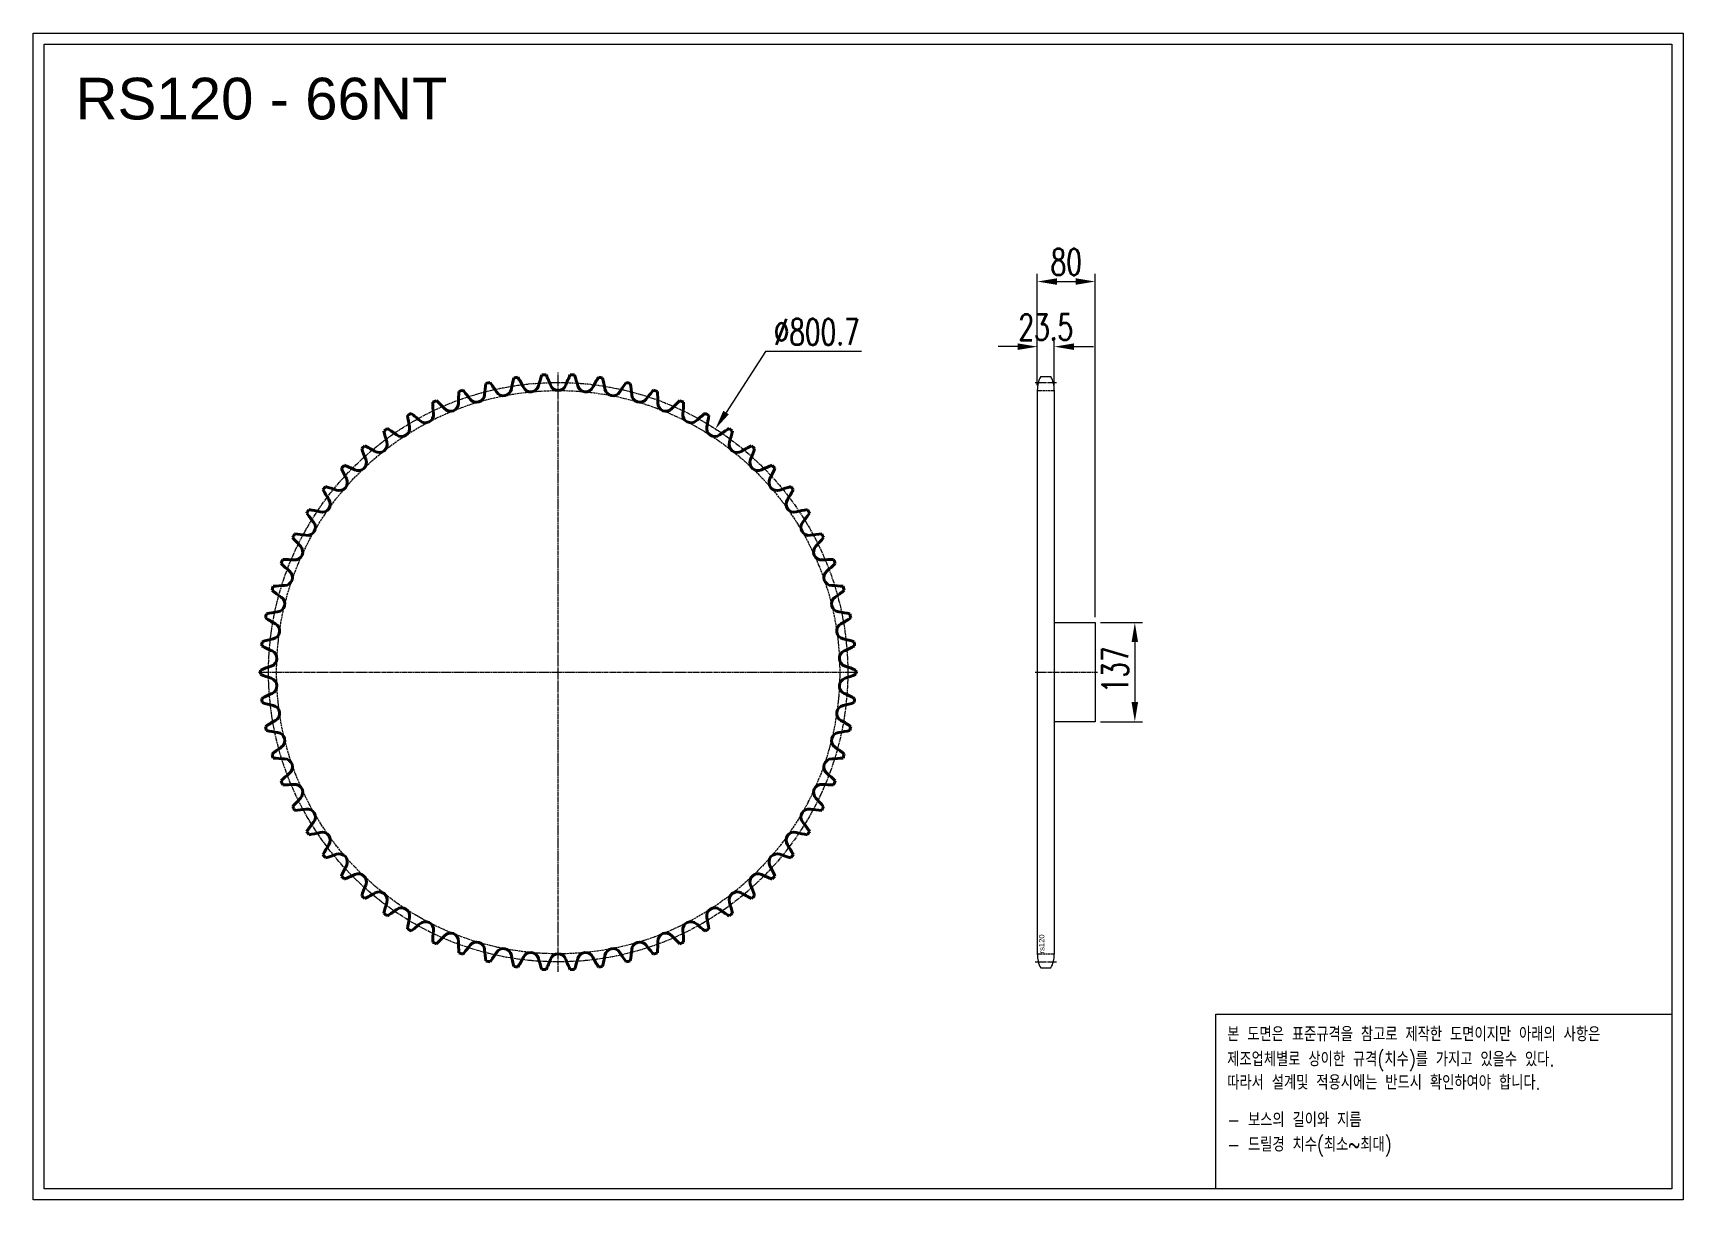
# Model space of a CAD drawing. Header units: millimetres. Extents: x -50254 to -47973, y 45593 to 47206.
import ezdxf

# ---------------------------------------------------------------- set-up
doc = ezdxf.new("R2010")
doc.units = ezdxf.units.MM
for name, pattern in [('AM_ISO02W050', [7.5, 6, -1.5]), ('AM_ISO02W050x2', [3.75, 3, -0.75]), ('AM_ISO08W050', [18, 12, -1.5, 3, -1.5]), ('AM_ISO08W050x2', [9, 6, -0.75, 1.5, -0.75])]:
    doc.linetypes.add(name, pattern=pattern)
for name, color, linetype, lineweight in [('AM_0N', 7, 'Continuous', 50), ('AM_3N', 6, 'AM_ISO02W050', 25), ('AM_7', 4, 'AM_ISO08W050', 25), ('AM_7N', 4, 'AM_ISO08W050', 25)]:
    doc.layers.add(name, color=color, linetype=linetype, lineweight=lineweight)
doc.layers.add('S-DIM', color=7, linetype='Continuous')
doc.styles.add('HAN', font='ROMANS.shx', dxfattribs={"width": 0.7, "bigfont": 'whgtxt.shx'})
doc.styles.add('HSG', font='SIMPLEX.shx', dxfattribs={"width": 0.7, "bigfont": 'HSG.shx'})
doc.styles.get("Standard").update_dxf_attribs({"font": 'arial.ttf'})
doc.dimstyles.new('APP50', dxfattribs={"dimscale": 15, "dimtxt": 2.4, "dimasz": 1.8, "dimexe": 0.7, "dimexo": 0.5, "dimgap": 0.6, "dimtad": 1, "dimtoh": 1, "dimdec": 1, "dimrnd": 0.01, "dimzin": 9, "dimdsep": 46, "dimtxsty": 'HSG', "dimcen": 0, "dimclrd": 1, "dimclre": 1, "dimclrt": 256, "dimazin": 2, "dimtp": 1, "dimtm": 1, "dimtfac": 0.5, "dimtdec": 1, "dimtofl": 0, "dimtmove": 0, "dimatfit": 3, "dimfxl": 0, "dimtvp": 1, "dimtolj": 2, "dimlwd": -1, "dimlwe": -1, "dimarcsym": 0})

# ---------------------------------------------------------------- blocks, each defined once
blk = doc.blocks.new('*D1')
at = {"layer": 'Defpoints', "color": 0, "transparency": 16777216}
for p in [(-48786.1, 46391.3), (-48786.1, 46254.3), (-48731.3, 46254.3)]:
    blk.add_point(p, dxfattribs=at)
at = {"layer": 'S-DIM', "color": 1, "transparency": 16777216}
for p, q in [((-48778.6, 46391.3), (-48720.8, 46391.3)), ((-48731.3, 46364.3), (-48731.3, 46281.3)), ((-48778.6, 46254.3), (-48720.8, 46254.3))]:
    blk.add_line(p, q, dxfattribs=at)
for points in [[(-48735.8, 46364.3), (-48726.8, 46364.3), (-48731.3, 46391.3)], [(-48735.8, 46281.3), (-48726.8, 46281.3), (-48731.3, 46254.3)]]:
    blk.add_solid(points, dxfattribs=at)
at = {"layer": 'S-DIM', "transparency": 16777216, "insert": (-48758.3, 46326), "char_height": 36, "attachment_point": 5, "rotation": 90, "style": 'HSG'}
blk.add_mtext('\\A2;137', dxfattribs=at)
blk = doc.blocks.new('*D2')
at = {"layer": 'Defpoints', "color": 0, "transparency": 16777216}
for p in [(-48842.6, 46772.6), (-48866.1, 46712), (-48842.6, 46712)]:
    blk.add_point(p, dxfattribs=at)
at = {"layer": 'S-DIM', "color": 1, "transparency": 16777216}
for p, q in [((-48893.1, 46772.6), (-48920.1, 46772.6)), ((-48866.1, 46719.5), (-48866.1, 46783.1)), ((-48842.6, 46719.5), (-48842.6, 46783.1)), ((-48815.6, 46772.6), (-48788.6, 46772.6))]:
    blk.add_line(p, q, dxfattribs=at)
for points in [[(-48893.1, 46777.1), (-48893.1, 46768.1), (-48866.1, 46772.6)], [(-48815.6, 46777.1), (-48815.6, 46768.1), (-48842.6, 46772.6)]]:
    blk.add_solid(points, dxfattribs=at)
at = {"layer": 'S-DIM', "transparency": 16777216, "insert": (-48854.4, 46799.6), "char_height": 36, "attachment_point": 5, "style": 'HSG'}
blk.add_mtext('\\A2;23.5', dxfattribs=at)
blk = doc.blocks.new('*D3')
at = {"layer": 'Defpoints', "color": 0, "transparency": 16777216}
for p in [(-48786.1, 46862.6), (-48866.1, 46712), (-48786.1, 46391.3)]:
    blk.add_point(p, dxfattribs=at)
at = {"layer": 'S-DIM', "color": 1, "transparency": 16777216}
for p, q in [((-48866.1, 46719.5), (-48866.1, 46873.1)), ((-48839.1, 46862.6), (-48813.1, 46862.6)), ((-48786.1, 46398.8), (-48786.1, 46873.1))]:
    blk.add_line(p, q, dxfattribs=at)
for points in [[(-48839.1, 46867.1), (-48839.1, 46858.1), (-48866.1, 46862.6)], [(-48813.1, 46867.1), (-48813.1, 46858.1), (-48786.1, 46862.6)]]:
    blk.add_solid(points, dxfattribs=at)
at = {"layer": 'S-DIM', "transparency": 16777216, "insert": (-48826.1, 46889.6), "char_height": 36, "attachment_point": 5, "style": 'HSG'}
blk.add_mtext('\\A2;80', dxfattribs=at)
blk = doc.blocks.new('*D4')
at = {"layer": 'Defpoints', "color": 0, "transparency": 16777216}
for p in [(-49311.1, 46658.9), (-49745.9, 45986.5)]:
    blk.add_point(p, dxfattribs=at)
at = {"layer": 'S-DIM', "color": 1, "transparency": 16777216}
for p, q in [((-49241.9, 46765.9), (-49296.4, 46681.6)), ((-49109.3, 46765.9), (-49241.9, 46765.9))]:
    blk.add_line(p, q, dxfattribs=at)
blk.add_solid([(-49300.2, 46684), (-49292.6, 46679.1), (-49311.1, 46658.9)], dxfattribs=at)
at = {"layer": 'S-DIM', "transparency": 16777216, "insert": (-49171.1, 46792.9), "char_height": 36, "attachment_point": 5, "style": 'HSG'}
blk.add_mtext('\\A2;∅800.7', dxfattribs=at)
blk = doc.blocks.new('notice1')
at = {"color": 4}
blk.add_lwpolyline([(-22142.12, 1735.9), (-22053.8, 1735.9), (-22053.8, 1702.07), (-22142.12, 1702.07)], close=True, dxfattribs=at)
at = {"color": 4, "style": 'HAN', "width": 0.8}
for s, p in [('본 도면은 표준규격을 참고로 제작한 도면이지만 아래의 사항은', (-22139.9, 1730.62)), ('제조업체별로 상이한 규격(치수)를 가지고 있을수 있다.', (-22139.9, 1725.78)), ('따라서 설계및 적용시에는 반드시 확인하여야 합니다.', (-22139.9, 1721.28)), ('- 보스의 길이와 지름', (-22139.9, 1714.03)), ('- 드릴경 치수(최소~최대)', (-22139.9, 1709.27))]:
    blk.add_text(s, height=2.7949, dxfattribs=at).set_placement(p)

msp = doc.modelspace()

# ---------------------------------------------------------------- linework, layer by layer
for p, q in [((-48861.41, 46731.5), (-48847.38, 46731.5)), ((-48866.15, 46712.5), (-48866.15, 45932.95)), ((-48842.65, 46712.5), (-48842.65, 45932.95)), ((-48842.65, 46391.28), (-48786.15, 46391.28)), ((-48786.15, 46391.28), (-48786.15, 46254.28)), ((-48786.15, 46254.28), (-48842.65, 46254.28)), ((-48861.41, 45913.95), (-48847.38, 45913.95))]:
    msp.add_line(p, q)
for points in [[(-50254.49, 47206.08), (-47973.49, 47206.08), (-47973.49, 45593.26), (-50254.49, 45593.26)], [(-50239.13, 47190.72), (-47988.85, 47190.72), (-47988.85, 45608.62), (-50239.13, 45608.62)]]:
    msp.add_lwpolyline(points, close=True)
for centre, start, end in [((-48825.65, 46712.5), 152.02179, 180), ((-48883.15, 46712.5), 0, 27.97821), ((-48825.65, 45932.95), 180, 207.97821), ((-48883.15, 45932.95), 332.02179, 0)]:
    msp.add_arc(centre, 40.5, start, end)
at = {"layer": 'AM_0N'}
for centre, radius, start, end in [((-49449.25, 46692.47), 181.4, 170.70154, 175.68182), ((-49528.5, 46322.72), 411.34, 103.2366, 104.03613), ((-49768.36, 46615.05), 181.4, 31.59091, 36.57118), ((-49414.46, 46683.26), 181.4, 165.247, 170.22727), ((-49528.5, 46322.72), 411.34, 97.78205, 98.58158), ((-49739.49, 46636.53), 181.4, 26.13636, 31.11664), ((-49566.56, 46721.38), 11.23, 206.13636, 344.77273), ((-49380.7, 46670.79), 181.4, 159.79245, 164.77273), ((-49528.5, 46322.72), 411.34, 92.32751, 93.12704), ((-49708.71, 46655.17), 181.4, 20.68182, 25.66209), ((-49528.5, 46723.2), 11.23, 200.68182, 339.31818), ((-49348.29, 46655.17), 181.4, 154.33791, 159.31818), ((-49528.5, 46322.72), 411.34, 86.87296, 87.67249), ((-49676.29, 46670.79), 181.4, 15.22727, 20.20755), ((-49490.43, 46721.38), 11.23, 195.22727, 333.86364), ((-49317.5, 46636.53), 181.4, 148.88336, 153.86364), ((-49528.5, 46322.72), 411.34, 81.41842, 82.21795), ((-49642.53, 46683.26), 181.4, 9.77273, 14.753), ((-49288.63, 46615.05), 181.4, 143.42882, 148.40909), ((-49528.5, 46322.72), 411.34, 75.96387, 76.7634), ((-49607.75, 46692.47), 181.4, 4.31818, 9.29846), ((-49528.5, 46322.72), 411.34, 114.14569, 114.94522), ((-49520.65, 46700.79), 181.4, 181.61064, 186.59091), ((-49819.35, 46564.37), 181.4, 42.5, 47.48027), ((-49677.34, 46694.51), 11.23, 222.5, 1.13636), ((-49484.75, 46698.33), 181.4, 176.15609, 181.13636), ((-49528.5, 46322.72), 411.34, 108.69114, 109.49067), ((-49795.07, 46590.93), 181.4, 37.04545, 42.02573), ((-49641.32, 46706.97), 11.23, 217.04545, 355.68182), ((-49604.29, 46715.96), 11.23, 211.59091, 350.22727), ((-49452.71, 46715.96), 11.23, 189.77273, 328.40909), ((-49415.67, 46706.97), 11.23, 184.31818, 322.95455), ((-49261.93, 46590.93), 181.4, 137.97427, 142.95455), ((-49528.5, 46322.72), 411.34, 70.50933, 71.30886), ((-49572.24, 46698.33), 181.4, 358.86364, 3.84391), ((-49379.66, 46694.51), 11.23, 178.86364, 317.5), ((-49237.64, 46564.37), 181.4, 132.51973, 137.5), ((-49528.5, 46322.72), 411.34, 65.05478, 65.85431), ((-49536.34, 46700.79), 181.4, 353.40909, 358.38936), ((-49528.5, 46322.72), 411.34, 119.60024, 120.39976), ((-49556.63, 46699.82), 181.4, 187.06518, 192.04545), ((-49841.01, 46535.63), 181.4, 47.95455, 52.93482), ((-49712, 46678.68), 11.23, 227.95455, 6.59091), ((-49344.99, 46678.68), 11.23, 173.40909, 312.04545), ((-49215.99, 46535.63), 181.4, 127.06518, 132.04545), ((-49528.5, 46322.72), 411.34, 59.60024, 60.39976), ((-49500.37, 46699.82), 181.4, 347.95455, 352.93482), ((-49528.5, 46322.72), 411.34, 125.05478, 125.85431), ((-49592.34, 46695.44), 181.4, 192.51973, 197.5), ((-49859.83, 46504.96), 181.4, 53.40909, 58.38936), ((-49745.01, 46659.62), 11.23, 233.40909, 12.04545), ((-49311.98, 46659.62), 11.23, 167.95455, 306.59091), ((-49197.16, 46504.96), 181.4, 121.61064, 126.59091), ((-49528.5, 46322.72), 411.34, 54.14569, 54.94522), ((-49464.65, 46695.44), 181.4, 342.5, 347.48027), ((-49528.5, 46322.72), 411.34, 130.50933, 131.30886), ((-49627.48, 46687.68), 181.4, 197.97427, 202.95455), ((-49875.65, 46472.64), 181.4, 58.86364, 63.84391), ((-49776.05, 46637.52), 11.23, 238.86364, 17.5), ((-49280.94, 46637.52), 11.23, 162.5, 301.13636), ((-49181.34, 46472.64), 181.4, 116.15609, 121.13636), ((-49429.51, 46687.68), 181.4, 337.04545, 342.02573), ((-49528.5, 46322.72), 411.34, 48.69114, 49.49067), ((-49528.5, 46322.72), 411.34, 135.96387, 136.7634), ((-49661.73, 46676.62), 181.4, 203.42882, 208.40909), ((-49888.33, 46438.96), 181.4, 64.31818, 69.29846), ((-49804.85, 46612.56), 11.23, 244.31818, 22.95455), ((-49252.14, 46612.56), 11.23, 157.04545, 295.68182), ((-49168.66, 46438.96), 181.4, 110.70154, 115.68182), ((-49395.26, 46676.62), 181.4, 331.59091, 336.57118), ((-49528.5, 46322.72), 411.34, 43.2366, 44.03613), ((-49528.5, 46322.72), 411.34, 141.41842, 142.21795), ((-49897.75, 46404.23), 181.4, 69.77273, 74.753), ((-49831.15, 46584.98), 11.23, 249.77273, 28.40909), ((-49225.84, 46584.98), 11.23, 151.59091, 290.22727), ((-49159.24, 46404.23), 181.4, 105.247, 110.22727), ((-49528.5, 46322.72), 411.34, 37.78205, 38.58158), ((-49854.71, 46555.02), 11.23, 255.22727, 33.86364), ((-49694.76, 46662.35), 181.4, 208.88336, 213.86364), ((-49202.28, 46555.02), 11.23, 146.13636, 284.77273), ((-49362.23, 46662.35), 181.4, 326.13636, 331.11664), ((-49528.5, 46322.72), 411.34, 146.87296, 147.67249), ((-49726.3, 46645.01), 181.4, 214.33791, 219.31818), ((-49903.83, 46368.76), 181.4, 75.22727, 80.20755), ((-49153.16, 46368.76), 181.4, 99.79245, 104.77273), ((-49330.7, 46645.01), 181.4, 320.68182, 325.66209), ((-49528.5, 46322.72), 411.34, 32.32751, 33.12704), ((-49528.5, 46322.72), 411.34, 152.32751, 153.12704), ((-49906.5, 46332.88), 181.4, 80.68182, 85.66209), ((-49875.32, 46522.96), 11.23, 260.68182, 39.31818), ((-49181.68, 46522.96), 11.23, 140.68182, 279.31818), ((-49150.49, 46332.88), 181.4, 94.33791, 99.31818), ((-49528.5, 46322.72), 411.34, 26.87296, 27.67249), ((-49756.04, 46624.75), 181.4, 219.79245, 224.77273), ((-49892.78, 46489.09), 11.23, 266.13636, 44.77273), ((-49164.21, 46489.09), 11.23, 135.22727, 273.86364), ((-49300.96, 46624.75), 181.4, 315.22727, 320.20755), ((-49528.5, 46322.72), 411.34, 157.78205, 158.58158), ((-49783.71, 46601.75), 181.4, 225.247, 230.22727), ((-49905.76, 46296.9), 181.4, 86.13636, 91.11664), ((-49151.23, 46296.9), 181.4, 88.88336, 93.86364), ((-49273.28, 46601.75), 181.4, 309.77273, 314.753), ((-49528.5, 46322.72), 411.34, 21.41842, 22.21795), ((-49528.5, 46322.72), 411.34, 163.2366, 164.03613), ((-49901.6, 46261.16), 181.4, 91.59091, 96.57118), ((-49906.94, 46453.7), 11.23, 271.59091, 50.22727), ((-49150.05, 46453.7), 11.23, 129.77273, 268.40909), ((-49155.4, 46261.16), 181.4, 83.42882, 88.40909), ((-49528.5, 46322.72), 411.34, 15.96387, 16.7634), ((-49809.08, 46576.23), 181.4, 230.70154, 235.68182), ((-49917.68, 46417.14), 11.23, 277.04545, 55.68182), ((-49139.31, 46417.14), 11.23, 124.31818, 262.95455), ((-49247.91, 46576.23), 181.4, 304.31818, 309.29846), ((-49528.5, 46322.72), 411.34, 168.69114, 169.49067), ((-49831.91, 46548.41), 181.4, 236.15609, 241.13636), ((-49894.05, 46225.97), 181.4, 97.04545, 102.02573), ((-49162.94, 46225.97), 181.4, 77.97427, 82.95455), ((-49225.08, 46548.41), 181.4, 298.86364, 303.84391), ((-49528.5, 46322.72), 411.34, 10.50933, 11.30886), ((-49924.89, 46379.72), 11.23, 282.5, 61.13636), ((-49132.1, 46379.72), 11.23, 118.86364, 257.5), ((-49528.5, 46322.72), 411.34, 174.14569, 174.94522), ((-49851.99, 46518.55), 181.4, 241.61064, 246.59091), ((-49883.2, 46191.66), 181.4, 102.5, 107.48027), ((-49928.52, 46341.78), 11.23, 287.95455, 66.59091), ((-49128.48, 46341.78), 11.23, 113.40909, 252.04545), ((-49173.79, 46191.66), 181.4, 72.51973, 77.5), ((-49205, 46518.55), 181.4, 293.40909, 298.38936), ((-49528.5, 46322.72), 411.34, 5.05478, 5.85431), ((-49869.14, 46158.54), 181.4, 107.95455, 112.93482), ((-49187.85, 46158.54), 181.4, 67.06518, 72.04545), ((-49528.5, 46322.72), 411.34, 179.60024, 180.39976), ((-49869.14, 46486.91), 181.4, 247.06518, 252.04545), ((-49928.52, 46303.67), 11.23, 293.40909, 72.04545), ((-49128.48, 46303.67), 11.23, 107.95455, 246.59091), ((-49187.85, 46486.91), 181.4, 287.95455, 292.93482), ((-49528.5, 46322.72), 411.34, 359.60024, 0.39976), ((-49851.99, 46126.9), 181.4, 113.40909, 118.38936), ((-49528.5, 46322.72), 411.34, 185.05478, 185.85431), ((-49205, 46126.9), 181.4, 61.61064, 66.59091), ((-49528.5, 46322.72), 411.34, 354.14569, 354.94522), ((-49883.2, 46453.79), 181.4, 252.51973, 257.5), ((-49924.89, 46265.73), 11.23, 298.86364, 77.5), ((-49132.1, 46265.73), 11.23, 102.5, 241.13636), ((-49173.79, 46453.79), 181.4, 282.5, 287.48027), ((-49831.91, 46097.04), 181.4, 118.86364, 123.84391), ((-49528.5, 46322.72), 411.34, 190.50933, 191.30886), ((-49894.05, 46419.48), 181.4, 257.97427, 262.95455), ((-49917.68, 46228.31), 11.23, 304.31818, 82.95455), ((-49139.31, 46228.31), 11.23, 97.04545, 235.68182), ((-49162.94, 46419.48), 181.4, 277.04545, 282.02573), ((-49225.08, 46097.04), 181.4, 56.15609, 61.13636), ((-49528.5, 46322.72), 411.34, 348.69114, 349.49067), ((-49809.08, 46069.22), 181.4, 124.31818, 129.29846), ((-49247.91, 46069.22), 181.4, 50.70154, 55.68182), ((-49528.5, 46322.72), 411.34, 195.96387, 196.7634), ((-49901.6, 46384.29), 181.4, 263.42882, 268.40909), ((-49906.94, 46191.74), 11.23, 309.77273, 88.40909), ((-49150.05, 46191.74), 11.23, 91.59091, 230.22727), ((-49155.4, 46384.29), 181.4, 271.59091, 276.57118), ((-49528.5, 46322.72), 411.34, 343.2366, 344.03613), ((-49783.71, 46043.69), 181.4, 129.77273, 134.753), ((-49528.5, 46322.72), 411.34, 201.41842, 202.21795), ((-49905.76, 46348.54), 181.4, 268.88336, 273.86364), ((-49892.78, 46156.36), 11.23, 315.22727, 93.86364), ((-49164.21, 46156.36), 11.23, 86.13636, 224.77273), ((-49151.23, 46348.54), 181.4, 266.13636, 271.11664), ((-49273.28, 46043.69), 181.4, 45.247, 50.22727), ((-49528.5, 46322.72), 411.34, 337.78205, 338.58158), ((-49756.04, 46020.7), 181.4, 135.22727, 140.20755), ((-49300.96, 46020.7), 181.4, 39.79245, 44.77273), ((-49528.5, 46322.72), 411.34, 206.87296, 207.67249), ((-49906.5, 46312.57), 181.4, 274.33791, 279.31818), ((-49875.32, 46122.49), 11.23, 320.68182, 99.31818), ((-49181.68, 46122.49), 11.23, 80.68182, 219.31818), ((-49150.49, 46312.57), 181.4, 260.68182, 265.66209), ((-49528.5, 46322.72), 411.34, 332.32751, 333.12704), ((-49726.3, 46000.43), 181.4, 140.68182, 145.66209), ((-49528.5, 46322.72), 411.34, 212.32751, 213.12704), ((-49903.83, 46276.68), 181.4, 279.79245, 284.77273), ((-49854.71, 46090.43), 11.23, 326.13636, 104.77273), ((-49202.28, 46090.43), 11.23, 75.22727, 213.86364), ((-49153.16, 46276.68), 181.4, 255.22727, 260.20755), ((-49330.7, 46000.43), 181.4, 34.33791, 39.31818), ((-49528.5, 46322.72), 411.34, 326.87296, 327.67249), ((-49694.76, 45983.09), 181.4, 146.13636, 151.11664), ((-49362.23, 45983.09), 181.4, 28.88336, 33.86364), ((-49528.5, 46322.72), 411.34, 217.78205, 218.58158), ((-49897.75, 46241.21), 181.4, 285.247, 290.22727), ((-49831.15, 46060.47), 11.23, 331.59091, 110.22727), ((-49661.73, 45968.83), 181.4, 151.59091, 156.57118), ((-49225.84, 46060.47), 11.23, 69.77273, 208.40909), ((-49395.26, 45968.83), 181.4, 23.42882, 28.40909), ((-49159.24, 46241.21), 181.4, 249.77273, 254.753), ((-49528.5, 46322.72), 411.34, 321.41842, 322.21795), ((-49528.5, 46322.72), 411.34, 223.2366, 224.03613), ((-49888.33, 46206.48), 181.4, 290.70154, 295.68182), ((-49804.85, 46032.89), 11.23, 337.04545, 115.68182), ((-49252.14, 46032.89), 11.23, 64.31818, 202.95455), ((-49168.66, 46206.48), 181.4, 244.31818, 249.29846), ((-49528.5, 46322.72), 411.34, 315.96387, 316.7634), ((-49627.48, 45957.76), 181.4, 157.04545, 162.02573), ((-49528.5, 46322.72), 411.34, 228.69114, 229.49067), ((-49875.65, 46172.8), 181.4, 296.15609, 301.13636), ((-49776.05, 46007.93), 11.23, 342.5, 121.13636), ((-49280.94, 46007.93), 11.23, 58.86364, 197.5), ((-49181.34, 46172.8), 181.4, 238.86364, 243.84391), ((-49429.51, 45957.76), 181.4, 17.97427, 22.95455), ((-49528.5, 46322.72), 411.34, 310.50933, 311.30886), ((-49592.34, 45950.01), 181.4, 162.5, 167.48027), ((-49528.5, 46322.72), 411.34, 234.14569, 234.94522), ((-49859.83, 46140.48), 181.4, 301.61064, 306.59091), ((-49745.01, 45985.82), 11.23, 347.95455, 126.59091), ((-49311.98, 45985.82), 11.23, 53.40909, 192.04545), ((-49197.16, 46140.48), 181.4, 233.40909, 238.38936), ((-49528.5, 46322.72), 411.34, 305.05478, 305.85431), ((-49464.65, 45950.01), 181.4, 12.51973, 17.5), ((-49556.63, 45945.62), 181.4, 167.95455, 172.93482), ((-49528.5, 46322.72), 411.34, 239.60024, 240.39976), ((-49841.01, 46109.81), 181.4, 307.06518, 312.04545), ((-49712, 45966.77), 11.23, 353.40909, 132.04545), ((-49520.65, 45944.66), 181.4, 173.40909, 178.38936), ((-49677.34, 45950.94), 11.23, 358.86364, 137.5), ((-49379.66, 45950.94), 11.23, 42.5, 181.13636), ((-49344.99, 45966.77), 11.23, 47.95455, 186.59091), ((-49536.34, 45944.66), 181.4, 1.61064, 6.59091), ((-49215.99, 46109.81), 181.4, 227.95455, 232.93482), ((-49528.5, 46322.72), 411.34, 299.60024, 300.39976), ((-49500.37, 45945.62), 181.4, 7.06518, 12.04545), ((-49528.5, 46322.72), 411.34, 245.05478, 245.85431), ((-49819.35, 46081.07), 181.4, 312.51973, 317.5), ((-49484.75, 45947.12), 181.4, 178.86364, 183.84391), ((-49795.07, 46054.52), 181.4, 317.97427, 322.95455), ((-49641.32, 45938.47), 11.23, 4.31818, 142.95455), ((-49449.25, 45952.97), 181.4, 184.31818, 189.29846), ((-49604.29, 45929.49), 11.23, 9.77273, 148.40909), ((-49452.71, 45929.49), 11.23, 31.59091, 170.22727), ((-49607.75, 45952.97), 181.4, 350.70154, 355.68182), ((-49415.67, 45938.47), 11.23, 37.04545, 175.68182), ((-49261.93, 46054.52), 181.4, 217.04545, 222.02573), ((-49572.24, 45947.12), 181.4, 356.15609, 1.13636), ((-49237.64, 46081.07), 181.4, 222.5, 227.48027), ((-49528.5, 46322.72), 411.34, 294.14569, 294.94522), ((-49528.5, 46322.72), 411.34, 250.50933, 251.30886), ((-49528.5, 46322.72), 411.34, 255.96387, 256.7634), ((-49768.36, 46030.39), 181.4, 323.42882, 328.40909), ((-49414.46, 45962.18), 181.4, 189.77273, 194.753), ((-49739.49, 46008.91), 181.4, 328.88336, 333.86364), ((-49566.56, 45924.06), 11.23, 15.22727, 153.86364), ((-49380.7, 45974.65), 181.4, 195.22727, 200.20755), ((-49708.71, 45990.28), 181.4, 334.33791, 339.31818), ((-49528.5, 45922.25), 11.23, 20.68182, 159.31818), ((-49348.29, 45990.28), 181.4, 200.68182, 205.66209), ((-49676.29, 45974.65), 181.4, 339.79245, 344.77273), ((-49490.43, 45924.06), 11.23, 26.13636, 164.77273), ((-49317.5, 46008.91), 181.4, 206.13636, 211.11664), ((-49642.53, 45962.18), 181.4, 345.247, 350.22727), ((-49288.63, 46030.39), 181.4, 211.59091, 216.57118), ((-49528.5, 46322.72), 411.34, 283.2366, 284.03613), ((-49528.5, 46322.72), 411.34, 288.69114, 289.49067), ((-49528.5, 46322.72), 411.34, 261.41842, 262.21795), ((-49528.5, 46322.72), 411.34, 266.87296, 267.67249), ((-49528.5, 46322.72), 411.34, 272.32751, 273.12704), ((-49528.5, 46322.72), 411.34, 277.78205, 278.58158)]:
    msp.add_arc(centre, radius, start, end, dxfattribs=at)
at = {"layer": 'AM_3N', "linetype": 'AM_ISO02W050x2'}
for p, q in [((-48866.15, 46711.97), (-48842.65, 46711.97)), ((-48866.15, 45933.48), (-48842.65, 45933.48))]:
    msp.add_line(p, q, dxfattribs=at)
msp.add_circle((-49528.5, 46322.72), 389.25, dxfattribs=at)
at = {"layer": 'AM_7', "linetype": 'AM_ISO08W050x2'}
for p, q in [((-48869.15, 46723.08), (-48839.65, 46723.08)), ((-48869.15, 46322.78), (-48782.72, 46322.78)), ((-48869.15, 45922.36), (-48839.65, 45922.36))]:
    msp.add_line(p, q, dxfattribs=at)
msp.add_circle((-49528.5, 46322.72), 400.36, dxfattribs=at)
at = {"layer": 'AM_7N', "linetype": 'AM_ISO08W050x2'}
for p, q in [((-49528.5, 45908.38), (-49528.5, 46737.06)), ((-49942.83, 46322.72), (-49114.16, 46322.72))]:
    msp.add_line(p, q, dxfattribs=at)

# ---------------------------------------------------------------- block references
at = {"xscale": 7.140013238963402, "yscale": 7.140013238963402, "zscale": 7.140013238963402}
msp.add_blockref('notice1', (109475.55, 33455.83), dxfattribs=at)

# ---------------------------------------------------------------- texts
msp.add_text('RS120 - 66NT', height=57.601).set_placement((-50195.75, 47086.65))
msp.add_text('rs120', height=7.5, rotation=90).set_placement((-48856.3, 45934.05))

# ---------------------------------------------------------------- dimensions: what is measured, and where the dimension line sits
at = {"layer": 'S-DIM'}
dim = msp.add_linear_dim(base=(-48786.15, 46862.57), p1=(-48866.15, 46711.97), p2=(-48786.15, 46391.28), dimstyle='APP50', dxfattribs=at)
dim.commit()
dim.dimension.update_dxf_attribs({"geometry": '*D3', "text_midpoint": (-48826.15, 46889.57)})
dim = msp.add_diameter_dim_2p(p1=(-49745.91, 45986.53), p2=(-49311.09, 46658.91), dimstyle='APP50', dxfattribs=at)
dim.commit()
dim.dimension.update_dxf_attribs({"geometry": '*D4', "text_midpoint": (-49171.09, 46765.91), "dimtype": 131})
dim = msp.add_linear_dim(base=(-48842.65, 46772.57), p1=(-48866.15, 46711.97), p2=(-48842.65, 46711.97), dimstyle='APP50', dxfattribs=at)
dim.commit()
dim.dimension.update_dxf_attribs({"geometry": '*D2', "text_midpoint": (-48854.4, 46772.57), "dimtype": 128})
dim = msp.add_linear_dim(base=(-48731.3, 46254.28), p1=(-48786.15, 46391.28), p2=(-48786.15, 46254.28), angle=90, dimstyle='APP50', dxfattribs=at)
dim.commit()
dim.dimension.update_dxf_attribs({"geometry": '*D1', "text_midpoint": (-48731.3, 46326), "dimtype": 128})

doc.saveas('drawing.dxf')
